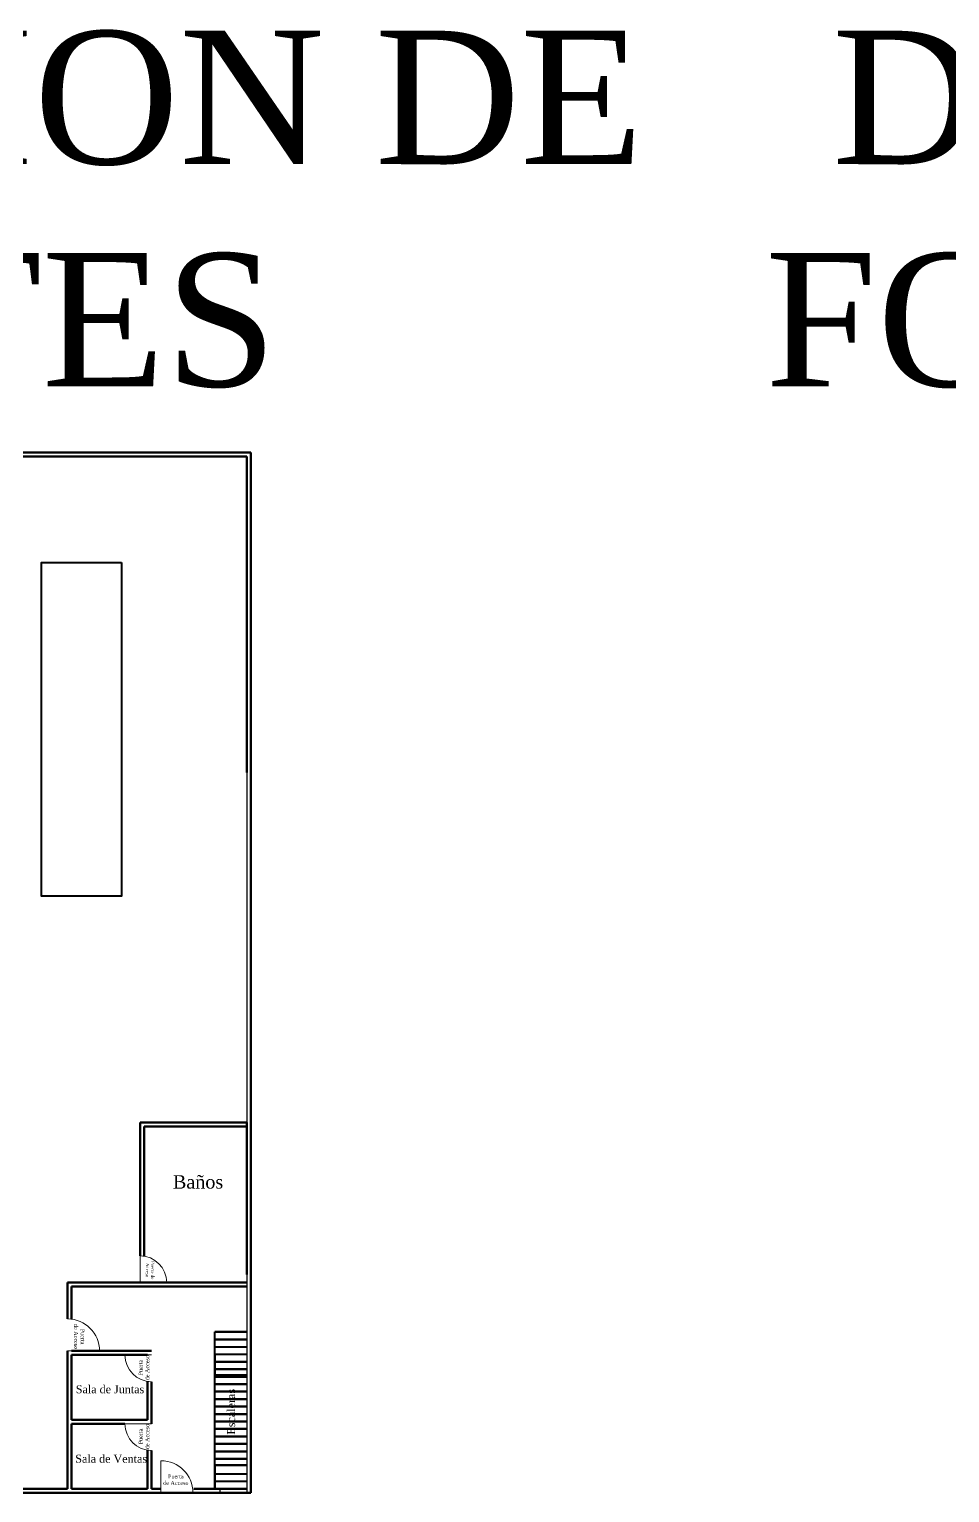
# Model space of a CAD drawing. Header units: metres. Extents: x 29 to 562, y -33 to 369.
# Drawn here: x 397.6 to 432.1, y 176.6 to 231.4 of the extents above; entities that cross this region are included whole.
import ezdxf

# ---------------------------------------------------------------- set-up
doc = ezdxf.new("R2010")
doc.units = ezdxf.units.M
doc.header["$LTSCALE"] = 2
doc.linetypes.add('DASHED', pattern=[0.75, 0.5, -0.25])
for name, color, linetype, lineweight in [('A-DOOR', 251, 'Continuous', 18), ('A-WALL', 7, 'Continuous', 60), ('E-POWR', 7, 'DASHED', 15), ('Estantes metalicos', 7, 'Continuous', 40), ('S-STRS', 4, 'Continuous', 40), ('S-WALL', 7, 'Continuous', 60)]:
    doc.layers.add(name, color=color, linetype=linetype, lineweight=lineweight)
doc.layers.add('S-PLAT', color=7, linetype='Continuous')
doc.styles.get("Standard").update_dxf_attribs({"font": 'arial.ttf'})

msp = doc.modelspace()

# ---------------------------------------------------------------- linework, layer by layer
at = {"layer": 'A-DOOR'}
for p, q in [((401.713, 185.439), (401.713, 184.439)), ((398.994, 181.873), (400.194, 181.873)), ((401.144, 181.723), (402.144, 181.723)), ((399.144, 179.261), (399.144, 179.261)), ((401.144, 179.141), (402.144, 179.141)), ((402.497, 176.559), (402.497, 177.759))]:
    msp.add_line(p, q, dxfattribs=at)
for centre, radius, start, end in [((401.713, 184.439), 1, 0, 90), ((398.994, 181.873), 1.2, 0, 90), ((402.144, 181.723), 1, 180, 270), ((402.144, 179.141), 1, 180, 270), ((402.497, 176.559), 1.2, 360, 90)]:
    msp.add_arc(centre, radius, start, end, dxfattribs=at)
at = {"layer": 'A-WALL'}
for p, q in [((405.863, 215.559), (368.863, 215.559)), ((405.863, 176.559), (405.863, 215.559)), ((368.863, 176.559), (405.863, 176.559))]:
    msp.add_line(p, q, dxfattribs=at)
at = {"layer": 'E-POWR'}
for p, q in [((405.713, 215.409), (405.713, 210.415)), ((405.713, 210.415), (405.713, 205.421)), ((405.713, 205.421), (405.713, 200.427)), ((405.713, 200.427), (405.713, 195.433)), ((405.713, 195.433), (405.713, 190.439))]:
    msp.add_line(p, q, dxfattribs=at)
at = {"layer": 'Estantes metalicos'}
msp.add_lwpolyline([(401.013, 211.431), (401.013, 198.931), (398.013, 198.931), (398.013, 211.431)], close=True, dxfattribs=at)
at = {"layer": 'S-PLAT'}
for p, q in [((405.713, 203.559), (405.713, 187.559)), ((405.713, 186.559), (405.713, 176.559)), ((404.713, 176.559), (404.713, 176.709))]:
    msp.add_line(p, q, dxfattribs=at)
at = {"layer": 'S-STRS'}
for p, q in [((404.513, 180.972), (404.513, 182.589)), ((404.513, 182.589), (405.713, 182.589)), ((405.713, 182.589), (404.513, 182.589)), ((404.513, 182.589), (405.713, 182.589)), ((404.513, 182.309), (405.713, 182.309)), ((405.713, 182.309), (404.513, 182.309)), ((404.513, 182.309), (405.713, 182.309)), ((404.513, 182.309), (405.713, 182.309)), ((404.513, 182.309), (405.713, 182.309)), ((404.513, 182.029), (405.713, 182.029)), ((404.513, 182.029), (405.713, 182.029)), ((404.513, 181.749), (405.713, 181.749)), ((404.513, 181.469), (404.513, 181.749)), ((404.513, 181.749), (404.513, 180.972)), ((404.513, 181.749), (405.713, 181.749)), ((404.513, 181.469), (405.713, 181.469)), ((404.513, 181.189), (404.513, 181.469)), ((405.713, 181.469), (404.513, 181.469)), ((404.513, 181.469), (405.713, 181.469)), ((404.513, 181.189), (405.713, 181.189)), ((404.513, 180.909), (404.513, 181.189)), ((405.713, 181.189), (404.513, 181.189)), ((404.513, 181.189), (405.713, 181.189)), ((404.513, 180.972), (405.713, 180.972)), ((405.713, 180.972), (404.513, 180.972)), ((404.513, 180.972), (405.713, 180.972)), ((404.513, 180.909), (405.713, 180.909)), ((404.513, 180.629), (404.513, 180.909)), ((405.713, 180.909), (404.513, 180.909)), ((404.513, 180.909), (405.713, 180.909)), ((404.513, 180.629), (405.713, 180.629)), ((404.513, 180.349), (404.513, 180.629)), ((405.713, 180.629), (404.513, 180.629)), ((404.513, 180.629), (405.713, 180.629)), ((404.513, 180.349), (405.713, 180.349)), ((404.513, 180.069), (404.513, 180.349)), ((405.713, 180.349), (404.513, 180.349)), ((404.513, 180.349), (405.713, 180.349)), ((404.513, 180.069), (405.713, 180.069)), ((404.513, 179.789), (404.513, 180.069)), ((405.713, 180.069), (404.513, 180.069)), ((404.513, 180.069), (405.713, 180.069)), ((404.513, 179.789), (405.713, 179.789)), ((404.513, 179.509), (404.513, 179.789)), ((405.713, 179.789), (404.513, 179.789)), ((404.513, 179.789), (405.713, 179.789)), ((404.513, 179.509), (405.713, 179.509)), ((404.513, 179.229), (404.513, 179.509)), ((405.713, 179.509), (404.513, 179.509)), ((404.513, 179.509), (405.713, 179.509)), ((404.513, 179.229), (405.713, 179.229)), ((404.513, 178.949), (404.513, 179.229)), ((405.713, 179.229), (404.513, 179.229)), ((404.513, 179.229), (405.713, 179.229)), ((404.513, 178.949), (405.713, 178.949)), ((404.513, 178.669), (404.513, 178.949)), ((405.713, 178.949), (404.513, 178.949)), ((404.513, 178.949), (405.713, 178.949)), ((404.513, 178.669), (405.713, 178.669)), ((404.513, 178.389), (404.513, 178.669)), ((405.713, 178.669), (404.513, 178.669)), ((404.513, 178.669), (405.713, 178.669)), ((404.513, 178.389), (405.713, 178.389)), ((404.513, 178.109), (404.513, 178.389)), ((405.713, 178.389), (404.513, 178.389)), ((404.513, 178.389), (405.713, 178.389)), ((404.513, 178.109), (405.713, 178.109)), ((404.513, 177.829), (404.513, 178.109)), ((405.713, 178.109), (404.513, 178.109)), ((404.513, 178.109), (405.713, 178.109)), ((404.513, 177.829), (405.713, 177.829)), ((404.513, 177.592), (404.513, 177.829)), ((405.713, 177.829), (404.513, 177.829)), ((404.513, 177.829), (405.713, 177.829)), ((404.513, 176.989), (404.513, 177.739)), ((404.513, 177.629), (404.513, 176.709)), ((405.713, 177.592), (404.513, 177.592)), ((404.513, 177.592), (405.713, 177.592)), ((404.513, 177.592), (405.713, 177.592)), ((404.513, 177.269), (405.713, 177.269)), ((404.513, 177.269), (405.713, 177.269)), ((404.513, 176.709), (404.513, 176.989)), ((404.513, 176.989), (405.713, 176.989)), ((404.513, 176.709), (405.713, 176.709)), ((404.513, 176.709), (405.713, 176.709))]:
    msp.add_line(p, q, dxfattribs=at)
at = {"layer": 'S-WALL'}
for p, q in [((369.013, 215.409), (405.713, 215.409)), ((405.713, 203.559), (405.713, 215.409)), ((401.713, 190.289), (401.713, 190.439)), ((401.713, 190.439), (405.713, 190.439)), ((405.713, 184.739), (405.713, 190.439)), ((401.713, 190.289), (401.713, 185.439)), ((401.863, 190.139), (401.863, 190.289)), ((401.863, 190.289), (405.713, 190.289)), ((401.863, 185.428), (401.863, 190.139)), ((398.994, 184.439), (405.713, 184.439)), ((398.994, 183.073), (398.994, 184.439)), ((398.994, 184.439), (405.713, 184.439)), ((398.994, 183.073), (398.994, 184.439)), ((401.713, 184.439), (405.713, 184.439)), ((401.794, 184.289), (399.144, 184.289)), ((399.144, 183.064), (399.144, 184.289)), ((403.903, 184.289), (401.794, 184.289)), ((405.713, 184.289), (403.903, 184.289)), ((398.994, 176.709), (398.994, 181.873)), ((399.144, 181.873), (402.144, 181.873)), ((399.144, 179.291), (399.144, 181.723)), ((399.144, 181.723), (401.994, 181.723)), ((401.994, 180.735), (401.994, 179.291)), ((402.144, 180.723), (402.144, 179.709)), ((402.144, 179.709), (402.144, 179.141)), ((399.144, 179.291), (401.994, 179.291)), ((399.144, 176.709), (399.144, 179.141)), ((399.144, 179.141), (401.144, 179.141)), ((401.994, 178.153), (401.994, 176.709)), ((402.144, 178.141), (402.144, 176.709)), ((369.013, 176.709), (398.994, 176.709)), ((401.403, 176.709), (399.144, 176.709)), ((401.994, 176.709), (401.403, 176.709)), ((401.994, 176.709), (401.403, 176.709)), ((402.497, 176.709), (402.144, 176.709)), ((402.497, 176.709), (402.144, 176.709)), ((405.713, 176.709), (403.734, 176.709))]:
    msp.add_line(p, q, dxfattribs=at)

# ---------------------------------------------------------------- texts
at = {"attachment_point": 2}
for s, width, insert, char_height in [('{\\fTimes New Roman|b0|i0|c0|p18;DISTRIBUCION DE ESTANTES}', 69.93919, (387.968, 231.369), 5), ('{\\fTimes New Roman|b0|i0|c0|p18;DISTRIBUCION FOTOVOLTAICA}', 69.93919, (454.313, 231.369), 5), ('{\\fTimes New Roman|b0|i0|c0|p18;Baños}', 13.41015, (403.888, 188.462), 0.5), ('{\\fTimes New Roman|b0|i0|c0|p18;Sala de Juntas}', 13.41015, (400.585, 180.588), 0.3), ('{\\fTimes New Roman|b0|i0|c0|p18;Sala de Ventas}', 13.41015, (400.628, 177.985), 0.3), ('{\\fTimes New Roman|b0|i0|c0|p18;Puerta^Jde Acceso}', 13.41015, (403.053, 177.247), 0.15)]:
    msp.add_mtext_dynamic_manual_height_columns(s, width=width, gutter_width=12.5, heights=[0], dxfattribs=dict(at, insert=insert, char_height=char_height))
for s, width, insert, char_height, rotation in [('{\\fTimes New Roman|b0|i0|c0|p18;Puerta de ^JAcceso}', 13.41015, (402.25, 184.902), 0.12, 269.5683), ('{\\fTimes New Roman|b0|i0|c0|p18;Puerta^Jde Acceso}', 13.41015, (399.638, 182.412), 0.15, 270), ('{\\fTimes New Roman|b0|i0|c0|p18;Puerta^Jde Acceso}', 13.41015, (401.657, 181.248), 0.15, 90), ('{\\fTimes New Roman|b0|i0|c0|p18;Escaleras}', 7.82908, (404.976, 179.594), 0.3, 90), ('{\\fTimes New Roman|b0|i0|c0|p18;Puerta^Jde Acceso}', 13.41015, (401.657, 178.666), 0.15, 90)]:
    msp.add_mtext_dynamic_manual_height_columns(s, width=width, gutter_width=12.5, heights=[0], dxfattribs=dict(at, insert=insert, char_height=char_height, rotation=rotation))

doc.saveas('drawing.dxf')
